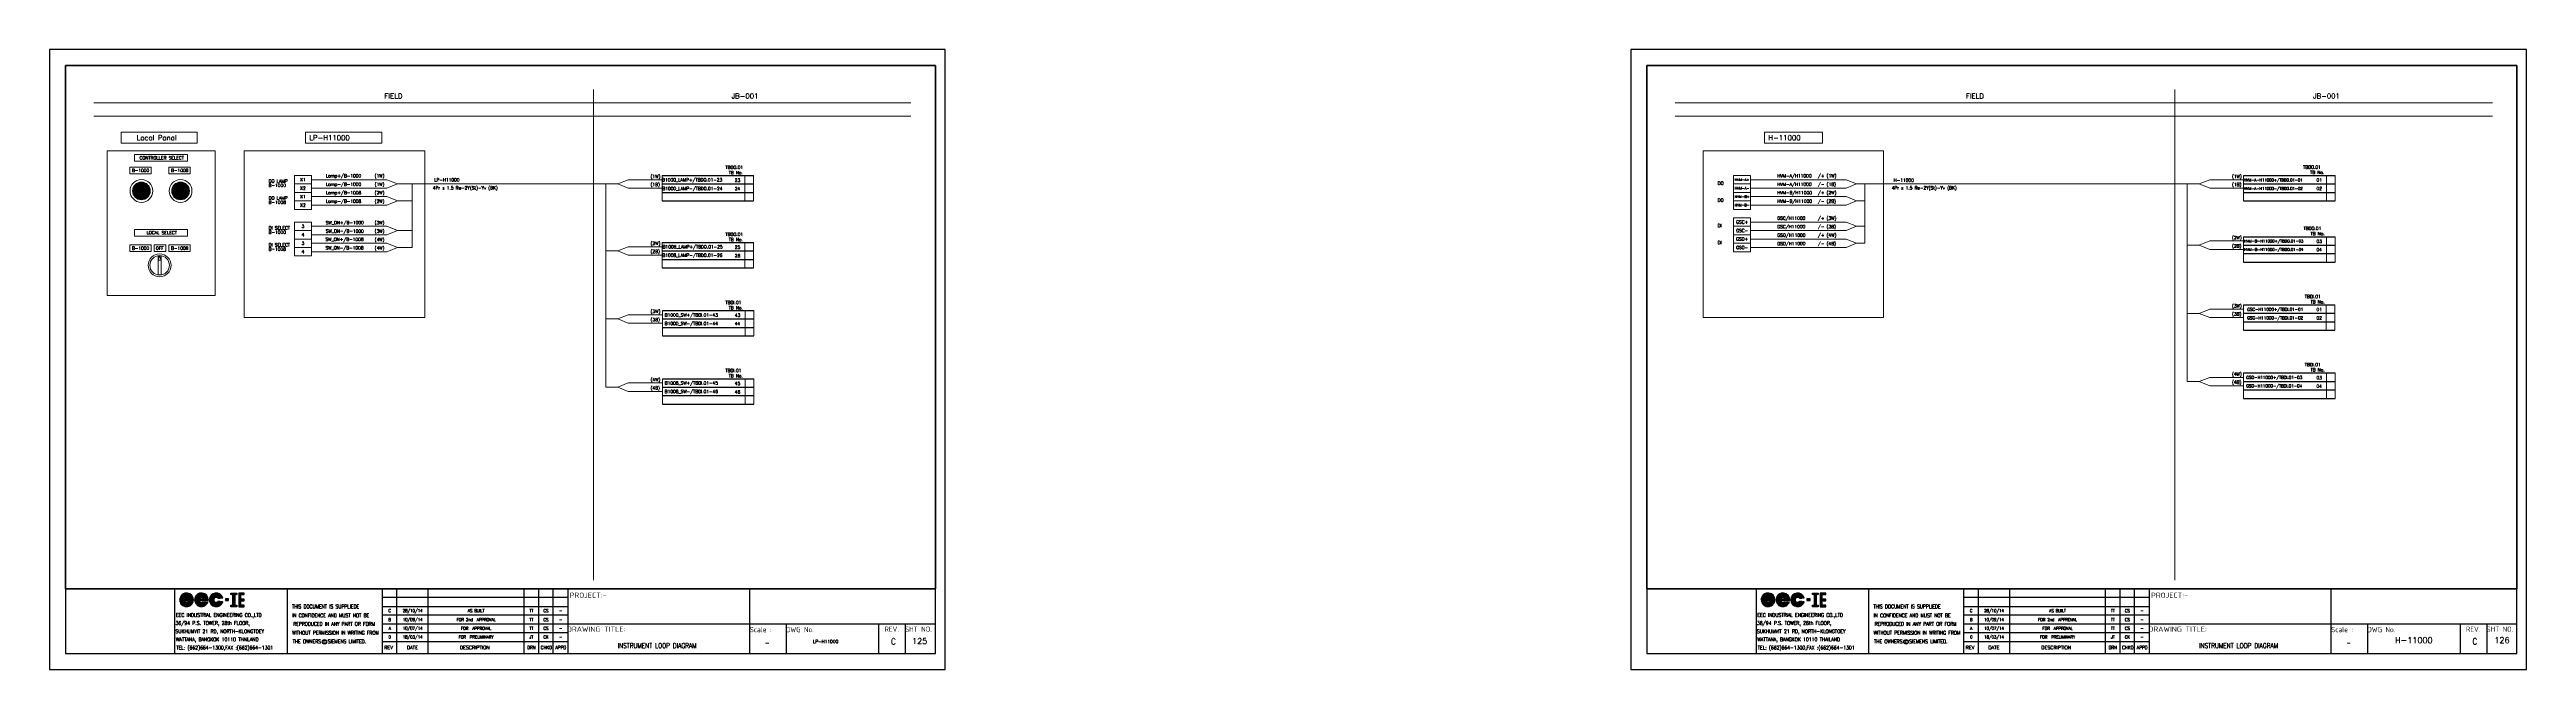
# Model space of a CAD drawing. Header units: millimetres. Extents: x -14942 to 24072, y -50285 to 2207.
# Drawn here: x 14241 to 15411, y -1541 to -1249 of the extents above; entities that cross this region are included whole.
import ezdxf
from ezdxf.enums import TextEntityAlignment as Align

# ---------------------------------------------------------------- set-up
doc = ezdxf.new("R2010")
doc.units = ezdxf.units.MM
doc.header["$MEASUREMENT"] = 0
doc.layers.get('0').update_dxf_attribs({"linetype": 'CONTINUOUS'})
for name, color, linetype in [('52049_PAPER A4$0$Frame_A1', 253, 'CONTINUOUS'), ('BORDER', 3, 'CONTINUOUS'), ('INSTRU', 4, 'CONTINUOUS'), ('INSTRUMENT', 1, 'CONTINUOUS'), ('LINE', 3, 'CONTINUOUS'), ('TEXT', 2, 'CONTINUOUS')]:
    doc.layers.add(name, color=color, linetype=linetype)
doc.styles.add('52049_PAPER A4$0$ISO Proportional', font='isocp.shx')
doc.styles.add('52049_PAPER A4$0$ROMANS', font='isocp.shx')
doc.styles.add('52049_PAPER A4$0$Romans-title', font='romans.shx')
doc.styles.add('ROMANS', font='romans')

# ---------------------------------------------------------------- blocks, each defined once
blk = doc.blocks.new('52049_PAPER A4$0$eec-ie')
at = {"layer": '52049_PAPER A4$0$Frame_A1', "color": 0, "lineweight": -3}
for p, q in [((0, 0), (0.87, 0.87)), ((0, -0.08), (0.3, 0.22)), ((0, -0.16), (0.26, 0.1)), ((0, -0.23), (0.24, 0)), ((0.01, 0.09), (0.78, 0.86)), ((0.04, 0.2), (0.68, 0.83)), ((0.09, 0.32), (0.55, 0.78)), ((0.26, 0.57), (0.3, 0.62)), ((0.34, -0.12), (1, 0.53)), ((0.35, -0.04), (0.92, 0.53)), ((0.35, -0.19), (1.07, 0.52)), ((0.36, 0.05), (0.82, 0.51)), ((0.37, -0.26), (0.66, 0.04)), ((0.39, -0.32), (0.74, 0.04)), ((0.4, 0.17), (0.7, 0.47)), ((0.41, -0.37), (0.82, 0.04)), ((1.69, 0.04), (0.64, 0.04)), ((0.65, 0.57), (0.96, 0.88)), ((0.68, -0.17), (0.9, 0.04)), ((0.76, -0.17), (0.98, 0.04)), ((0.77, 0.62), (1.03, 0.88)), ((0.84, -0.17), (1.05, 0.04)), ((0.87, 0.64), (1.1, 0.87)), ((0.87, 0.25), (1.13, 0.51)), ((0.92, -0.17), (1.13, 0.04)), ((0.95, 0.64), (1.17, 0.86)), ((0.96, 0.26), (1.19, 0.49)), ((1, -0.17), (1.21, 0.04)), ((1.03, 0.64), (1.23, 0.84)), ((1.03, 0.25), (1.24, 0.46)), ((1.07, -0.17), (1.29, 0.04)), ((1.09, 0.24), (1.29, 0.44)), ((1.1, 0.63), (1.29, 0.82)), ((1.15, 0.21), (1.34, 0.4)), ((1.15, -0.17), (1.37, 0.04)), ((1.16, 0.62), (1.35, 0.8)), ((1.19, 0.18), (1.38, 0.37)), ((1.22, 0.6), (1.4, 0.78)), ((1.22, 0.15), (1.54, 0.15)), ((1.23, -0.17), (1.44, 0.04)), ((1.25, 0.15), (1.42, 0.33)), ((1.28, 0.57), (1.45, 0.75)), ((1.31, -0.17), (1.52, 0.04)), ((1.32, 0.15), (1.46, 0.29)), ((1.33, 0.55), (1.5, 0.72)), ((1.38, 0.52), (1.54, 0.69)), ((1.39, -0.17), (1.6, 0.04)), ((1.4, 0.15), (1.49, 0.24)), ((1.42, 0.49), (1.59, 0.65)), ((1.46, 0.45), (1.63, 0.62)), ((1.46, -0.17), (1.68, 0.04)), ((1.48, 0.15), (1.52, 0.19)), ((1.5, 0.41), (1.67, 0.58)), ((1.54, 0.37), (1.71, 0.54)), ((1.54, -0.17), (1.9, 0.18)), ((1.57, 0.33), (1.74, 0.49)), ((1.6, 0.28), (1.77, 0.45)), ((1.62, -0.17), (1.91, 0.12)), ((1.63, 0.23), (1.8, 0.4)), ((1.65, 0.17), (1.83, 0.35)), ((1.67, 0.11), (1.86, 0.3)), ((1.69, 0.05), (1.88, 0.24)), ((1.7, -0.17), (1.93, 0.06)), ((2.09, -0.09), (2.37, 0.19)), ((2.1, -0.01), (2.51, 0.41)), ((2.1, -0.17), (2.34, 0.08)), ((2.11, 0.08), (2.88, 0.86)), ((2.13, 0.18), (2.78, 0.83)), ((2.18, 0.31), (2.65, 0.78)), ((2.31, 0.52), (2.45, 0.65)), ((2.44, -0.05), (3.02, 0.52)), ((2.44, -0.13), (3.1, 0.52)), ((2.45, -0.2), (2.78, 0.13)), ((2.46, 0.04), (2.93, 0.51)), ((2.46, -0.26), (2.76, 0.04)), ((2.48, -0.32), (2.84, 0.04)), ((2.49, 0.15), (2.81, 0.47)), ((2.56, 0.45), (2.97, 0.87)), ((2.72, -0.17), (2.92, 0.04)), ((2.73, 0.04), (3.79, 0.04)), ((2.77, 0.59), (3.06, 0.87)), ((2.79, -0.17), (3, 0.04)), ((2.84, 0.19), (3.17, 0.51)), ((2.87, -0.17), (3.08, 0.04)), ((2.89, 0.63), (3.13, 0.87)), ((2.95, -0.17), (3.15, 0.04)), ((2.98, 0.64), (3.2, 0.86)), ((2.98, 0.26), (3.23, 0.5)), ((3.03, -0.17), (3.23, 0.04)), ((3.06, 0.65), (3.27, 0.85)), ((3.07, 0.26), (3.29, 0.48)), ((3.11, -0.17), (3.31, 0.04)), ((3.14, 0.64), (3.33, 0.83)), ((3.14, 0.25), (3.34, 0.46)), ((3.18, -0.17), (3.39, 0.04)), ((3.2, 0.24), (3.39, 0.43)), ((3.21, 0.63), (3.39, 0.81)), ((3.25, 0.21), (3.44, 0.4)), ((3.26, -0.17), (3.47, 0.04)), ((3.27, 0.62), (3.44, 0.79)), ((3.29, 0.18), (3.48, 0.36)), ((3.62, 0.16), (3.31, 0.16)), ((3.33, 0.6), (3.5, 0.77)), ((3.34, -0.17), (3.54, 0.04)), ((3.36, 0.16), (3.52, 0.32)), ((3.38, 0.57), (3.55, 0.74)), ((3.42, -0.17), (3.62, 0.04)), ((3.43, 0.55), (3.59, 0.71)), ((3.43, 0.16), (3.55, 0.28)), ((3.48, 0.52), (3.64, 0.68)), ((3.5, -0.17), (3.7, 0.04)), ((3.51, 0.16), (3.58, 0.23)), ((3.52, 0.48), (3.68, 0.64)), ((3.57, 0.45), (3.72, 0.61)), ((3.57, -0.17), (3.78, 0.04)), ((3.59, 0.16), (3.61, 0.18)), ((3.6, 0.41), (3.76, 0.57)), ((3.64, 0.37), (3.8, 0.53)), ((3.65, -0.17), (3.99, 0.17)), ((3.67, 0.32), (3.83, 0.48)), ((3.7, 0.27), (3.87, 0.44)), ((3.73, 0.22), (3.9, 0.39)), ((3.73, -0.17), (4, 0.11)), ((3.75, 0.17), (3.92, 0.34)), ((3.77, 0.11), (3.95, 0.28)), ((3.79, 0.05), (3.97, 0.23)), ((3.81, -0.17), (4.02, 0.04)), ((4.18, -0.03), (4.57, 0.36)), ((4.18, -0.11), (4.47, 0.18)), ((4.18, -0.18), (4.43, 0.07)), ((4.19, 0.06), (5, 0.86)), ((4.21, 0.16), (4.9, 0.84)), ((4.25, 0.28), (4.78, 0.8)), ((4.34, 0.45), (4.61, 0.71)), ((4.53, -0.15), (5.2, 0.53)), ((4.53, -0.07), (5.13, 0.53)), ((4.54, 0.02), (5.04, 0.52)), ((4.54, -0.22), (4.86, 0.1)), ((4.57, 0.12), (4.93, 0.49)), ((4.69, 0.48), (5.08, 0.87)), ((4.69, 0.32), (4.73, 0.37)), ((4.88, 0.59), (5.16, 0.88)), ((4.96, 0.2), (5.27, 0.52)), ((4.99, 0.63), (5.24, 0.87)), ((5.08, 0.64), (5.31, 0.86)), ((5.09, 0.25), (5.33, 0.5)), ((5.16, 0.64), (5.37, 0.85)), ((5.17, 0.26), (5.39, 0.48)), ((5.24, 0.64), (5.43, 0.83)), ((5.24, 0.25), (5.44, 0.46)), ((5.3, 0.63), (5.49, 0.82)), ((5.3, 0.23), (5.49, 0.43)), ((5.35, 0.2), (5.54, 0.39)), ((5.37, 0.61), (5.55, 0.79)), ((5.39, 0.17), (5.58, 0.36)), ((5.4, 0.15), (5.72, 0.15)), ((5.42, 0.59), (5.6, 0.77)), ((5.46, 0.15), (5.62, 0.32)), ((5.48, 0.57), (5.65, 0.74)), ((5.53, 0.54), (5.7, 0.71)), ((5.53, 0.15), (5.65, 0.27)), ((5.58, 0.51), (5.74, 0.68)), ((5.61, 0.15), (5.68, 0.23)), ((5.62, 0.47), (5.79, 0.64)), ((5.66, 0.44), (5.83, 0.6)), ((5.69, 0.15), (5.71, 0.18)), ((5.7, 0.4), (5.87, 0.56)), ((5.73, 0.36), (5.9, 0.52)), ((5.77, 0.31), (5.94, 0.48)), ((5.8, 0.26), (5.97, 0.43)), ((5.82, 0.21), (6, 0.38)), ((5.85, 0.15), (6.02, 0.33)), ((6.09, 0.15), (5.85, 0.15)), ((5.92, 0.15), (6.05, 0.28)), ((6, 0.15), (6.07, 0.22)), ((6.08, 0.15), (6.09, 0.16)), ((6.9, 0.04), (6.46, 0.04)), ((6.46, 0.04), (6.46, -0.18)), ((6.46, -0.01), (6.51, 0.04)), ((6.46, -0.09), (6.59, 0.04)), ((6.46, -0.17), (6.66, 0.04)), ((6.52, -0.18), (6.74, 0.04)), ((6.6, -0.18), (6.82, 0.04)), ((6.68, -0.18), (6.9, 0.04)), ((6.9, -0.18), (6.9, 0.04)), ((7.23, 0.68), (7.41, 0.86)), ((7.27, 0.64), (7.49, 0.86)), ((7.35, 0.64), (7.57, 0.86)), ((7.43, 0.64), (7.65, 0.86)), ((7.5, 0.64), (7.72, 0.86)), ((7.51, 0.57), (7.8, 0.86)), ((7.51, 0.49), (7.88, 0.86)), ((7.51, 0.41), (7.96, 0.86)), ((7.51, 0.34), (7.78, 0.61)), ((7.51, 0.26), (7.78, 0.53)), ((7.51, 0.18), (7.78, 0.45)), ((7.51, 0.1), (7.78, 0.38)), ((7.51, 0.02), (7.78, 0.3)), ((7.51, -0.05), (7.78, 0.22)), ((7.51, -0.13), (7.78, 0.14)), ((7.51, -0.21), (7.78, 0.07)), ((7.82, 0.64), (8.04, 0.86)), ((7.89, 0.64), (8.06, 0.81)), ((7.97, 0.64), (8.06, 0.73)), ((8.05, 0.64), (8.06, 0.65)), ((8.33, 0.46), (8.74, 0.86)), ((8.33, 0.54), (8.66, 0.86)), ((8.33, 0.38), (8.82, 0.86)), ((8.33, 0.69), (8.5, 0.86)), ((8.33, 0.62), (8.58, 0.86)), ((8.33, 0.3), (8.61, 0.58)), ((8.33, 0.23), (8.61, 0.5)), ((8.33, 0.15), (8.61, 0.42)), ((8.33, 0.07), (8.61, 0.35)), ((8.33, -0.01), (8.61, 0.27)), ((8.33, -0.09), (8.61, 0.19)), ((8.33, -0.16), (8.61, 0.11)), ((8.33, -0.24), (8.61, 0.03)), ((8.33, -0.4), (8.74, 0.01)), ((8.33, -0.32), (8.66, 0.01)), ((8.33, -0.48), (8.82, 0.01)), ((8.67, 0.64), (8.89, 0.86)), ((8.68, -0.21), (8.9, 0.01)), ((8.75, 0.64), (8.97, 0.86)), ((8.75, -0.21), (8.97, 0.01)), ((8.83, 0.64), (9.05, 0.86)), ((8.83, -0.21), (9.05, 0.01)), ((8.91, 0.64), (9.11, 0.84)), ((8.99, 0.64), (9.11, 0.76)), ((9.06, 0.64), (9.11, 0.69)), ((0.02, -0.3), (0.23, -0.08)), ((0.03, -0.36), (0.23, -0.16)), ((0.05, -0.42), (0.24, -0.23)), ((0.07, -0.47), (0.26, -0.29)), ((0.1, -0.53), (0.27, -0.35)), ((0.12, -0.58), (0.3, -0.4)), ((0.15, -0.63), (0.32, -0.46)), ((0.19, -0.67), (0.35, -0.5)), ((0.22, -0.72), (0.39, -0.55)), ((0.26, -0.76), (0.42, -0.59)), ((0.3, -0.8), (0.46, -0.63)), ((0.34, -0.83), (0.5, -0.67)), ((0.38, -0.87), (0.55, -0.7)), ((0.42, -0.9), (0.59, -0.73)), ((0.44, -0.42), (0.64, -0.22)), ((0.47, -0.47), (0.66, -0.27)), ((0.47, -0.93), (0.65, -0.76)), ((0.5, -0.51), (0.69, -0.32)), ((0.52, -0.96), (0.7, -0.78)), ((0.54, -0.55), (0.73, -0.36)), ((0.58, -0.59), (0.78, -0.39)), ((0.58, -0.98), (0.76, -0.8)), ((0.62, -0.17), (1.94, -0.17)), ((0.63, -0.62), (0.83, -0.42)), ((0.63, -1.01), (0.82, -0.82)), ((0.68, -0.65), (0.89, -0.44)), ((0.69, -1.03), (0.89, -0.83)), ((0.73, -0.67), (0.96, -0.45)), ((0.75, -1.04), (0.96, -0.83)), ((0.79, -0.69), (1.04, -0.44)), ((0.82, -1.05), (1.04, -0.83)), ((0.85, -0.71), (1.19, -0.37)), ((0.89, -1.06), (1.14, -0.81)), ((0.92, -0.72), (1.29, -0.34)), ((0.96, -1.07), (1.25, -0.77)), ((1, -0.72), (1.37, -0.34)), ((1.04, -1.06), (1.76, -0.34)), ((1.09, -0.71), (1.45, -0.34)), ((1.13, -1.05), (1.84, -0.34)), ((1.2, -0.67), (1.53, -0.34)), ((1.54, -0.34), (1.22, -0.34)), ((1.23, -1.03), (1.9, -0.36)), ((1.35, -0.99), (1.86, -0.48)), ((1.53, -0.88), (1.76, -0.66)), ((1.65, -0.38), (1.68, -0.34)), ((1.91, -0.34), (1.66, -0.34)), ((1.78, -0.17), (1.94, -0.01)), ((1.85, -0.17), (1.94, -0.09)), ((1.93, -0.17), (1.94, -0.17)), ((2.1, -0.24), (2.32, -0.02)), ((2.11, -0.3), (2.32, -0.1)), ((2.13, -0.36), (2.32, -0.17)), ((2.15, -0.42), (2.33, -0.24)), ((2.17, -0.48), (2.35, -0.3)), ((2.2, -0.53), (2.37, -0.36)), ((2.22, -0.58), (2.39, -0.42)), ((2.25, -0.63), (2.42, -0.47)), ((2.29, -0.68), (2.45, -0.51)), ((2.32, -0.72), (2.48, -0.56)), ((2.36, -0.76), (2.52, -0.6)), ((2.4, -0.8), (2.56, -0.64)), ((2.44, -0.84), (2.6, -0.68)), ((2.48, -0.87), (2.64, -0.71)), ((2.51, -0.38), (2.71, -0.17)), ((2.53, -0.9), (2.69, -0.74)), ((2.54, -0.43), (2.73, -0.23)), ((2.57, -0.47), (2.76, -0.28)), ((2.58, -0.93), (2.74, -0.77)), ((2.6, -0.51), (2.79, -0.33)), ((2.63, -0.96), (2.8, -0.79)), ((2.64, -0.55), (2.83, -0.37)), ((2.68, -0.98), (2.86, -0.81)), ((2.69, -0.59), (2.87, -0.4)), ((4.02, -0.17), (2.71, -0.17)), ((2.73, -0.62), (2.93, -0.43)), ((2.74, -1.01), (2.92, -0.82)), ((2.78, -0.65), (2.99, -0.44)), ((2.8, -1.02), (2.99, -0.83)), ((2.84, -0.67), (3.06, -0.45)), ((2.86, -1.04), (3.06, -0.84)), ((2.9, -0.69), (3.14, -0.44)), ((2.92, -1.05), (3.14, -0.83)), ((2.96, -0.7), (3.32, -0.35)), ((2.99, -1.06), (3.24, -0.81)), ((3.03, -0.71), (3.39, -0.35)), ((3.07, -1.06), (3.36, -0.77)), ((3.11, -0.71), (3.47, -0.35)), ((3.15, -1.06), (3.86, -0.35)), ((3.2, -0.7), (3.55, -0.35)), ((3.24, -1.04), (3.94, -0.35)), ((3.31, -0.35), (3.62, -0.35)), ((3.32, -0.65), (3.62, -0.36)), ((3.35, -1.02), (3.98, -0.38)), ((3.48, -0.97), (3.93, -0.51)), ((3.74, -0.39), (3.78, -0.35)), ((3.76, -0.35), (3.99, -0.35)), ((3.89, -0.17), (4.02, -0.03)), ((3.96, -0.17), (4.03, -0.11)), ((4.19, -0.25), (4.42, -0.03)), ((4.21, -0.32), (4.41, -0.11)), ((4.22, -0.38), (4.42, -0.18)), ((4.24, -0.44), (4.43, -0.25)), ((4.26, -0.49), (4.45, -0.31)), ((4.29, -0.54), (4.47, -0.37)), ((4.32, -0.59), (4.49, -0.42)), ((4.35, -0.64), (4.52, -0.47)), ((4.38, -0.69), (4.55, -0.52)), ((4.42, -0.73), (4.58, -0.56)), ((4.45, -0.77), (4.62, -0.6)), ((4.49, -0.81), (4.66, -0.64)), ((4.53, -0.84), (4.7, -0.68)), ((4.56, -0.28), (4.8, -0.03)), ((4.58, -0.33), (4.8, -0.11)), ((4.58, -0.88), (4.75, -0.71)), ((4.6, -0.39), (4.81, -0.18)), ((4.62, -0.91), (4.8, -0.74)), ((4.63, -0.44), (4.83, -0.24)), ((4.66, -0.48), (4.86, -0.29)), ((4.67, -0.94), (4.85, -0.77)), ((4.7, -0.52), (4.89, -0.33)), ((4.72, -0.97), (4.9, -0.79)), ((4.74, -0.56), (4.93, -0.37)), ((4.78, -0.6), (4.98, -0.4)), ((4.78, -0.99), (4.96, -0.81)), ((4.83, -0.63), (5.03, -0.43)), ((4.83, -1.01), (5.03, -0.82)), ((4.88, -0.66), (5.09, -0.44)), ((4.89, -1.03), (5.1, -0.83)), ((4.93, -0.68), (5.17, -0.45)), ((4.96, -1.05), (5.17, -0.83)), ((4.99, -0.7), (5.26, -0.43)), ((5.02, -1.06), (5.26, -0.82)), ((5.06, -0.71), (5.43, -0.34)), ((5.09, -1.06), (5.36, -0.8)), ((5.13, -0.72), (5.5, -0.34)), ((5.17, -1.07), (5.49, -0.75)), ((5.21, -0.71), (5.58, -0.34)), ((5.25, -1.06), (5.97, -0.34)), ((5.3, -0.7), (5.66, -0.34)), ((5.35, -1.05), (6.05, -0.34)), ((5.72, -0.34), (5.4, -0.34)), ((5.43, -0.65), (5.71, -0.37)), ((5.45, -1.02), (6.07, -0.4)), ((5.58, -0.96), (6.02, -0.53)), ((5.81, -0.43), (5.89, -0.34)), ((5.85, -0.34), (6.09, -0.34)), ((6.46, -0.18), (6.9, -0.18)), ((6.75, -0.18), (6.9, -0.04)), ((6.83, -0.18), (6.9, -0.12)), ((7.23, -0.95), (7.34, -0.84)), ((7.23, -0.88), (7.26, -0.84)), ((7.23, -1.03), (7.42, -0.84)), ((7.28, -1.07), (7.5, -0.84)), ((7.35, -1.07), (7.78, -0.64)), ((7.43, -1.07), (7.78, -0.71)), ((7.51, -0.29), (7.78, -0.01)), ((7.51, -0.37), (7.78, -0.09)), ((7.51, -0.44), (7.78, -0.17)), ((7.51, -0.52), (7.78, -0.25)), ((7.51, -0.6), (7.78, -0.32)), ((7.51, -0.68), (7.78, -0.4)), ((7.51, -0.76), (7.78, -0.48)), ((7.51, -0.83), (7.78, -0.56)), ((7.51, -1.07), (7.78, -0.79)), ((7.59, -1.07), (7.81, -0.84)), ((7.67, -1.07), (7.89, -0.84)), ((7.74, -1.07), (7.96, -0.84)), ((7.82, -1.07), (8.04, -0.84)), ((7.9, -1.07), (8.06, -0.91)), ((7.98, -1.07), (8.06, -0.98)), ((8.06, -1.07), (8.06, -1.06)), ((8.33, -0.55), (8.61, -0.28)), ((8.33, -0.63), (8.61, -0.36)), ((8.33, -0.71), (8.61, -0.43)), ((8.33, -0.79), (8.61, -0.51)), ((8.33, -0.86), (8.61, -0.59)), ((8.33, -0.94), (8.61, -0.67)), ((8.33, -1.02), (8.61, -0.75)), ((8.37, -1.07), (8.61, -0.82)), ((8.45, -1.07), (8.67, -0.84)), ((8.52, -1.07), (8.74, -0.84)), ((8.6, -1.07), (8.82, -0.84)), ((8.68, -1.07), (8.9, -0.84)), ((8.76, -1.07), (8.98, -0.84)), ((8.84, -1.07), (9.06, -0.84)), ((8.91, -0.21), (9.11, -0.02)), ((8.91, -1.07), (9.11, -0.87)), ((8.99, -0.21), (9.11, -0.09)), ((8.99, -1.07), (9.11, -0.95)), ((9.07, -0.21), (9.11, -0.17)), ((9.07, -1.07), (9.11, -1.03))]:
    blk.add_line(p, q, dxfattribs=at)
for points in [[(7.23, 0.86), (8.06, 0.86), (8.06, 0.64), (7.78, 0.64), (7.78, -0.84), (8.06, -0.84), (8.06, -1.07), (7.23, -1.07), (7.23, -0.84), (7.51, -0.84), (7.51, 0.64), (7.23, 0.64)], [(8.61, 0.01), (8.61, 0.64), (9.11, 0.64), (9.11, 0.86), (8.33, 0.86), (8.33, -1.07), (9.11, -1.07), (9.11, -0.84), (8.61, -0.84), (8.61, -0.21), (9.11, -0.21), (9.11, 0.01)]]:
    blk.add_lwpolyline(points, close=True, dxfattribs=at)
for centre, radius, start, end in [((0.97, -0.09), 0.972, 355.3439, 345.1466), ((0.97, -0.09), 0.737, 10.5243, 340.256), ((0.97, -0.09), 0.623, 23.5697, 336.4303), ((0.97, -0.09), 0.354, 44.7876, 157.6107), ((3.06, -0.09), 0.967, 355.6074, 344.7747), ((3.06, -0.09), 0.742, 10.0766, 339.9937), ((3.06, -0.09), 0.618, 24.2545, 335.7455), ((3.06, -0.09), 0.358, 45.1096, 158.7579), ((5.15, -0.09), 0.972, 14.8534, 345.1466), ((5.15, -0.09), 0.737, 19.744, 340.256), ((5.15, -0.09), 0.623, 23.5697, 336.4303), ((5.15, -0.09), 0.354, 44.7876, 315.2124), ((0.97, -0.09), 0.354, 192.8901, 315.2124), ((3.06, -0.09), 0.358, 191.9242, 314.8904)]:
    blk.add_arc(centre, radius, start, end, dxfattribs=at)
blk = doc.blocks.new('52049_PAPER A4$0$eec logo')
at = {"color": 7, "xscale": 2.786697286423482, "yscale": 2.786697286423482, "zscale": 2.786697286423482}
blk.add_blockref('52049_PAPER A4$0$eec-ie', (50.01, 25.95), dxfattribs=at)
blk = doc.blocks.new('A$C089E5181')
at = {"color": 3}
for p, q in [((-415.5, 38), (-4.5, 38)), ((-363.9, 38), (-363.9, 7.5)), ((-310.8, 38), (-310.8, 7.5)), ((-265.7, 7.5), (-265.7, 38)), ((-258.9, 7.5), (-258.9, 38)), ((-244.1, 7.5), (-244.1, 38)), ((-198.8, 7.5), (-198.8, 38)), ((-191.9, 7.5), (-191.9, 38)), ((-185.1, 7.5), (-185.1, 38)), ((-178.2, 38), (-178.2, 7.5)), ((-92.4, 38), (-92.4, 7.5)), ((-265.7, 13.2), (-178.2, 13.2)), ((-178.2, 21.5), (-4.5, 21.5)), ((-75.1, 21.5), (-75.1, 7.5)), ((-31.4, 21.5), (-31.4, 7.5)), ((-18.8, 21.5), (-18.8, 7.5))]:
    blk.add_line(p, q, dxfattribs=at)
at = {"color": 7}
for p, q in [((-4.5, 38), (-96.4, 38)), ((-92.4, 38), (-92.4, 19.9))]:
    blk.add_line(p, q, dxfattribs=at)
at = {"color": 1}
for p, q in [((-178.2, 33.9), (-265.7, 33.9)), ((-265.7, 29.7), (-178.2, 29.7)), ((-178.2, 25.6), (-265.7, 25.6)), ((-265.7, 21.5), (-178.2, 21.5)), ((-178.2, 17.3), (-265.7, 17.3))]:
    blk.add_line(p, q, dxfattribs=at)
at = {"color": 7}
blk.add_lwpolyline([(0, 0), (0, 292.5), (-423, 292.5), (-423, 0)], close=True, dxfattribs=at)
blk.add_lwpolyline([(-415.5, 285), (-4.5, 285), (-4.5, 38), (-415.5, 38)], close=True)
at = {"color": 3}
blk.add_lwpolyline([(-4.5, 7.5), (-4.5, 285), (-415.5, 285), (-415.5, 7.5)], close=True, dxfattribs=at)
at = {"color": 2}
blk.add_circle((-293.1, 13), 1.05, dxfattribs=at)
at = {"color": 3, "xscale": 1.200000000000001, "yscale": 1.200000000000001, "zscale": 1.200000000000001}
blk.add_blockref('52049_PAPER A4$0$eec logo', (-421.5, 2), dxfattribs=at)
at = {"color": 2, "style": '52049_PAPER A4$0$ISO Proportional'}
for s, height, p in [('PROJECT:-', 2.48, (-168.6, 35)), ('DRAWING TITLE:', 2.482, (-164.8, 19))]:
    blk.add_text(s, height=height, dxfattribs=at).set_placement(p, align=Align.MIDDLE_CENTER)
at = {"color": 2, "style": '52049_PAPER A4$0$Romans-title'}
for s, height, width, p in [('EEC INDUSTRIAL ENGINEERING CO.,LTD', 1.75, 0.9, (-363.3, 24.8)), ('36/94 P.S. TOWER, 28th FLOOR,', 1.75, 0.9, (-363.5, 21, -1.8)), ('SUKHUMVIT 21 RD, NORTH-KLONGTOEY', 1.75, 0.9, (-363.5, 17.1, -1.8)), ('WATTANA, BANGKOK 10110 THAILAND ', 1.75, 0.9, (-363.3, 13.3, -1.8)), ('TEL: (662)664-1300,FAX :(662)664-1301', 1.75, 0.9, (-363.1, 9.4, -1.8)), ('DRN', 1.65, 0.8, (-197.4, 9.5)), ('CHKD', 1.65, 0.8, (-191, 9.5)), ('APPD', 1.65, 0.8, (-184.1, 9.5))]:
    blk.add_text(s, height=height, dxfattribs=dict(at, width=width)).set_placement(p)
at = {"color": 2, "style": '52049_PAPER A4$0$Romans-title', "width": 0.8}
for s, p in [('THIS DOCUMENT IS SUPPLIEDE', (-292.6, 29.7)), ('IN CONFIDENCE AND MUST NOT BE', (-290.2, 25.5)), ('THE OWNERS   SIEMENS LIMITED. ', (-290.3, 13.2)), (' WITHOUT PERMISSION IN WRITING FROM ', (-287.9, 17.3)), (' REPRODUCED IN ANY PART OR FORM', (-289.1, 21.5))]:
    blk.add_text(s, height=1.75, dxfattribs=at).set_placement(p, align=Align.MIDDLE)
at = {"color": 2}
for s, height, style, width, p in [('C', 1.5, '52049_PAPER A4$0$Romans-title', 0.8, (-262.3, 27.7)), ('B', 1.5, '52049_PAPER A4$0$Romans-title', 0.8, (-262.3, 23.5)), ('28/10/14', 1.5, '52049_PAPER A4$0$Romans-title', 0.8, (-251.5, 27.7)), ('10/09/14', 1.5, '52049_PAPER A4$0$Romans-title', 0.8, (-251.5, 23.5)), ('FOR 2nd  APPROVAL', 1.5, '52049_PAPER A4$0$Romans-title', 0.8, (-221.5, 23.5)), ('AS BUILT', 1.5, '52049_PAPER A4$0$Romans-title', 0.8, (-221.5, 27.7)), ('TT', 1.5, '52049_PAPER A4$0$Romans-title', 0.8, (-195.4, 27.7)), ('TT', 1.5, '52049_PAPER A4$0$Romans-title', 0.8, (-195.4, 23.5)), ('CS', 1.5, '52049_PAPER A4$0$Romans-title', 0.8, (-188.5, 27.7)), ('CS', 1.5, '52049_PAPER A4$0$Romans-title', 0.8, (-188.5, 23.5)), ('-', 1.5, '52049_PAPER A4$0$Romans-title', 0.8, (-181.6, 27.7)), ('-', 1.5, '52049_PAPER A4$0$Romans-title', 0.8, (-181.6, 23.5)), ('A', 1.5, '52049_PAPER A4$0$Romans-title', 0.8, (-262.3, 19.4)), ('0', 1.5, '52049_PAPER A4$0$Romans-title', 0.8, (-262.3, 15.3)), ('10/07/14', 1.5, '52049_PAPER A4$0$Romans-title', 0.8, (-251.5, 19.4)), ('18/03/14', 1.5, '52049_PAPER A4$0$Romans-title', 0.8, (-251.5, 15.3)), ('FOR  PRELIMINARY', 1.5, '52049_PAPER A4$0$Romans-title', 0.8, (-221.5, 15.3)), ('FOR  APPROVAL', 1.5, '52049_PAPER A4$0$Romans-title', 0.8, (-221.5, 19.4)), ('TT', 1.5, '52049_PAPER A4$0$Romans-title', 0.8, (-195.4, 19.4)), ('JT', 1.5, '52049_PAPER A4$0$Romans-title', 0.8, (-195.4, 15.3)), ('CS', 1.5, '52049_PAPER A4$0$Romans-title', 0.8, (-188.5, 19.4)), ('CK', 1.5, '52049_PAPER A4$0$Romans-title', 0.8, (-188.5, 15.3)), ('-', 1.5, '52049_PAPER A4$0$Romans-title', 0.8, (-181.6, 19.4)), ('-', 1.5, '52049_PAPER A4$0$Romans-title', 0.8, (-181.6, 15.3)), ('Scale :', 2.48, '52049_PAPER A4$0$ROMANS', 0.9, (-87.1, 18.8)), ('-', 2.25, '52049_PAPER A4$0$Romans-title', 0.8, (-84, 12.5)), ('DWG No.', 2.48, '52049_PAPER A4$0$ROMANS', 0.9, (-68.6, 18.8)), ('REV.', 2.48, '52049_PAPER A4$0$ROMANS', 0.9, (-25.2, 19)), ('C', 3, '52049_PAPER A4$0$Romans-title', 0.8, (-24.4, 13.2)), ('SHT NO.', 2.48, '52049_PAPER A4$0$ROMANS', 0.9, (-12.6, 19))]:
    blk.add_text(s, height=height, dxfattribs=dict(at, style=style, width=width)).set_placement(p, align=Align.MIDDLE_CENTER)
at = {"color": 2, "style": '52049_PAPER A4$0$Romans-title'}
blk.add_text('C', height=1.19, dxfattribs=at).set_placement((-293.1, 13), align=Align.MIDDLE)
for s, height, p in [('REV', 1.65, (-264.9, 9.5)), ('DATE', 1.65, (-254.2, 9.5)), ('DESCRIPTION', 1.655, (-229.2, 9.5))]:
    blk.add_text(s, height=height, dxfattribs=at).set_placement(p)
at = {"layer": 'TEXT', "style": 'ROMANS', "width": 0.8}
blk.add_text('INSTRUMENT LOOP DIAGRAM ', height=2.25, dxfattribs=at).set_placement((-135.3, 11.2), align=Align.MIDDLE_CENTER)
blk = doc.blocks.new('Box')
at = {"layer": 'INSTRU', "color": 7, "lineweight": 13}
for p, q in [((660.5, -1853.3), (660.5, -1865.3)), ((699.6, -1853.3), (699.6, -1865.3)), ((703.7, -1853.3), (703.7, -1865.3))]:
    blk.add_line(p, q, dxfattribs=at)
at = {"layer": 'INSTRUMENT', "color": 7}
for p, q in [((660.5, -1853.3), (703.7, -1853.3)), ((660.5, -1857.3), (703.7, -1857.3)), ((660.5, -1861.3), (703.7, -1861.3)), ((660.5, -1865.3), (703.7, -1865.3))]:
    blk.add_line(p, q, dxfattribs=at)

msp = doc.modelspace()

# ---------------------------------------------------------------- hatches: boundary and pattern name
at = {"layer": 'INSTRUMENT', "lineweight": 13}
h = msp.add_hatch(color=7, dxfattribs=at)
h.dxf.hatch_style = 1
edge = h.paths.add_edge_path()
edge.add_arc((14284.8, -1315.5), 4.18, 0, 360)
h = msp.add_hatch(color=7, dxfattribs=at)
h.dxf.hatch_style = 1
edge = h.paths.add_edge_path()
edge.add_arc((14303.3, -1315.5), 4.18, 0, 360)

# ---------------------------------------------------------------- linework, layer by layer
at = {"layer": 'BORDER', "color": 7, "lineweight": 13}
for p, q in [((14262.3, -1273.9), (14648.3, -1273.9)), ((15009.2, -1273.9), (15395.3, -1273.9)), ((14262.3, -1280.2), (14648.3, -1280.2)), ((15009.2, -1280.2), (15395.3, -1280.2))]:
    msp.add_line(p, q, dxfattribs=at)
at = {"layer": 'BORDER', "color": 7, "lineweight": 13, "ltscale": 2.5}
for p, q in [((14498.3, -1267.6), (14498.3, -1499.2)), ((15245.3, -1267.6), (15245.3, -1499.2))]:
    msp.add_line(p, q, dxfattribs=at)
at = {"layer": 'INSTRU', "color": 7, "lineweight": 13}
for p, q in [((14357.1, -1308.2), (14365.1, -1308.2)), ((14357.1, -1308.2), (14357.1, -1312.2)), ((14365.1, -1308.2), (14365.1, -1312.2)), ((15036.9, -1308.2), (15044.9, -1308.2)), ((15036.9, -1308.2), (15036.9, -1312.2)), ((15044.9, -1308.2), (15044.9, -1312.2)), ((14357.1, -1312.2), (14365.1, -1312.2)), ((14357.1, -1312.2), (14357.1, -1316.2)), ((14357.1, -1316.2), (14365.1, -1316.2)), ((14357.1, -1316.2), (14365.1, -1316.2)), ((14357.1, -1316.2), (14365.1, -1316.2)), ((14357.1, -1316.2), (14357.1, -1320.2)), ((14357.1, -1320.2), (14365.1, -1320.2)), ((14357.1, -1320.2), (14357.1, -1324.2)), ((14365.1, -1312.2), (14365.1, -1316.2)), ((14365.1, -1316.2), (14365.1, -1320.2)), ((14365.1, -1320.2), (14365.1, -1324.2)), ((15036.9, -1312.2), (15044.9, -1312.2)), ((15036.9, -1312.2), (15036.9, -1316.2)), ((15036.9, -1316.2), (15044.9, -1316.2)), ((15036.9, -1316.2), (15044.9, -1316.2)), ((15036.9, -1316.2), (15044.9, -1316.2)), ((15036.9, -1316.2), (15036.9, -1320.2)), ((15036.9, -1320.2), (15044.9, -1320.2)), ((15036.9, -1320.2), (15036.9, -1324.2)), ((15044.9, -1312.2), (15044.9, -1316.2)), ((15044.9, -1316.2), (15044.9, -1320.2)), ((15044.9, -1320.2), (15044.9, -1324.2)), ((14357.1, -1324.2), (14365.1, -1324.2)), ((14357.1, -1324.2), (14365.1, -1324.2)), ((14357.1, -1330.2), (14365.1, -1330.2)), ((14357.1, -1330.2), (14357.1, -1334.2)), ((14365.1, -1330.2), (14365.1, -1334.2)), ((15036.9, -1324.2), (15044.9, -1324.2)), ((15036.9, -1324.2), (15044.9, -1324.2)), ((15036.9, -1328.2), (15036.9, -1332.2)), ((15036.9, -1328.2), (15044.9, -1328.2)), ((15036.9, -1332.2), (15044.9, -1332.2)), ((15036.9, -1332.2), (15036.9, -1336.2)), ((15044.9, -1328.2), (15044.9, -1332.2)), ((15044.9, -1332.2), (15044.9, -1336.2)), ((14357.1, -1334.2), (14365.1, -1334.2)), ((14357.1, -1334.2), (14357.1, -1338.2)), ((14357.1, -1338.2), (14365.1, -1338.2)), ((14357.1, -1338.2), (14365.1, -1338.2)), ((14357.1, -1338.2), (14365.1, -1338.2)), ((14357.1, -1338.2), (14357.1, -1342.2)), ((14357.1, -1342.2), (14365.1, -1342.2)), ((14357.1, -1342.2), (14357.1, -1346.2)), ((14365.1, -1334.2), (14365.1, -1338.2)), ((14365.1, -1338.2), (14365.1, -1342.2)), ((14365.1, -1342.2), (14365.1, -1346.2)), ((15036.9, -1336.2), (15044.9, -1336.2)), ((15036.9, -1336.2), (15036.9, -1340.2)), ((15036.9, -1336.2), (15044.9, -1336.2)), ((15036.9, -1336.2), (15044.9, -1336.2)), ((15036.9, -1340.2), (15044.9, -1340.2)), ((15036.9, -1340.2), (15036.9, -1344.2)), ((15036.9, -1344.2), (15044.9, -1344.2)), ((15044.9, -1336.2), (15044.9, -1340.2)), ((15044.9, -1340.2), (15044.9, -1344.2)), ((14357.1, -1346.2), (14365.1, -1346.2)), ((14357.1, -1346.2), (14365.1, -1346.2)), ((14357.1, -1346.2), (14365.1, -1346.2)), ((14357.1, -1346.2), (14365.1, -1346.2)), ((14357.1, -1346.2), (14365.1, -1346.2))]:
    msp.add_line(p, q, dxfattribs=at)
at = {"layer": 'INSTRUMENT', "color": 7, "lineweight": 13}
for p, q in [((14293.4, -1346.2), (14292.7, -1346.2)), ((14293.4, -1346.2), (14292.7, -1348.1)), ((14292.7, -1348.1), (14294.2, -1348.1)), ((14294.2, -1348.1), (14293.4, -1346.2))]:
    msp.add_line(p, q, dxfattribs=at)
for points in [[(14268.6, -1296.6), (14319.6, -1296.6), (14319.6, -1364.8), (14268.6, -1364.8)], [(14281.5, -1298.3), (14306.6, -1298.3), (14306.6, -1301.4), (14281.5, -1301.4)], [(14279.3, -1304.3), (14289.4, -1304.3), (14289.4, -1307.4), (14279.3, -1307.4)], [(14297.8, -1304.3), (14307.9, -1304.3), (14307.9, -1307.4), (14297.8, -1307.4)], [(14281.5, -1333.7), (14306.6, -1333.7), (14306.6, -1336.8), (14281.5, -1336.8)], [(14279.3, -1341), (14289.4, -1341), (14289.4, -1344.1), (14279.3, -1344.1)], [(14290.9, -1341), (14296.3, -1341), (14296.3, -1344.1), (14290.9, -1344.1)], [(14297.8, -1341), (14307.9, -1341), (14307.9, -1344.1), (14297.8, -1344.1)], [(14292.7, -1346.2), (14294.2, -1346.2), (14294.2, -1355.1), (14292.7, -1355.1)]]:
    msp.add_lwpolyline(points, close=True, dxfattribs=at)
for centre, radius in [((14284.8, -1315.5), 5.38), ((14303.3, -1315.5), 5.38), ((14284.8, -1315.5), 4.18), ((14303.3, -1315.5), 4.18), ((14293.4, -1350.6), 5.38), ((14293.4, -1350.6), 4.6)]:
    msp.add_circle(centre, radius, dxfattribs=at)
at = {"layer": 'LINE', "color": 7, "lineweight": 13}
for p, q in [((14275.2, -1287.8), (14311.2, -1287.8)), ((14275.2, -1287.8), (14275.2, -1293)), ((14275.2, -1293), (14311.2, -1293)), ((14311.2, -1287.8), (14311.2, -1293)), ((14362.3, -1287.8), (14398.3, -1287.8)), ((14362.3, -1287.8), (14362.3, -1293)), ((14362.3, -1293), (14398.3, -1293)), ((14398.3, -1287.8), (14398.3, -1293)), ((15051.4, -1287.8), (15078.8, -1287.8)), ((15051.4, -1287.8), (15051.4, -1293)), ((15051.4, -1293), (15078.8, -1293)), ((15078.8, -1287.8), (15078.8, -1293)), ((14365.1, -1310.2), (14400.8, -1310.2)), ((14405.8, -1312.2), (14400.8, -1310.2)), ((14509.8, -1312.2), (14514.8, -1310.2)), ((14530.8, -1310.2), (14514.8, -1310.2)), ((15044.9, -1310.2), (15090, -1310.2)), ((15095, -1312.2), (15090, -1310.2)), ((15256.8, -1312.2), (15261.8, -1310.2)), ((15277.7, -1310.2), (15261.8, -1310.2)), ((14365.1, -1314.2), (14400.8, -1314.2)), ((14365.1, -1318.2), (14400.8, -1318.2)), ((14400.8, -1314.2), (14405.8, -1312.2)), ((14405.8, -1320.2), (14400.8, -1318.2)), ((14400.8, -1322.2), (14405.8, -1320.2)), ((14405.8, -1312.2), (14509.8, -1312.2)), ((14405.8, -1320.2), (14412.7, -1320.2)), ((14412.7, -1342.2), (14412.7, -1312.2)), ((14504.1, -1408.1), (14504.1, -1312.2)), ((14509.8, -1312.2), (14514.8, -1314.2)), ((14530.8, -1314.2), (14514.8, -1314.2)), ((15044.9, -1314.2), (15090, -1314.2)), ((15044.9, -1318.2), (15090, -1318.2)), ((15090, -1314.2), (15095, -1312.2)), ((15095, -1320.2), (15090, -1318.2)), ((15090, -1322.2), (15095, -1320.2)), ((15095, -1312.2), (15256.8, -1312.2)), ((15095, -1320.2), (15098.9, -1320.2)), ((15098.9, -1320.2), (15098.9, -1312.2)), ((15098.9, -1332.2), (15098.9, -1320.2)), ((15251.1, -1405.5), (15251.1, -1312.2)), ((15256.8, -1312.2), (15261.8, -1314.2)), ((15277.7, -1314.2), (15261.8, -1314.2)), ((14365.1, -1322.2), (14400.8, -1322.2)), ((14365.1, -1332.2), (14400.8, -1332.2)), ((14405.8, -1334.2), (14400.8, -1332.2)), ((15044.9, -1322.2), (15090, -1322.2)), ((15044.9, -1330.2), (15090, -1330.2)), ((15095, -1332.2), (15090, -1330.2)), ((15090, -1334.2), (15095, -1332.2)), ((15095, -1332.2), (15098.9, -1332.2)), ((15098.9, -1340.2), (15098.9, -1332.2)), ((14365.1, -1336.2), (14400.8, -1336.2)), ((14365.1, -1340.2), (14400.8, -1340.2)), ((14365.1, -1344.2), (14400.8, -1344.2)), ((14400.8, -1336.2), (14405.8, -1334.2)), ((14405.8, -1342.2), (14400.8, -1340.2)), ((14400.8, -1344.2), (14405.8, -1342.2)), ((14405.8, -1334.2), (14412.7, -1334.2)), ((14405.8, -1342.2), (14412.7, -1342.2)), ((14504.1, -1343.8), (14509.8, -1343.8)), ((14509.8, -1343.8), (14514.8, -1341.8)), ((14509.8, -1343.8), (14514.8, -1345.8)), ((14530.8, -1341.8), (14514.8, -1341.8)), ((15044.9, -1334.2), (15090, -1334.2)), ((15044.9, -1338.2), (15090, -1338.2)), ((15044.9, -1342.2), (15090, -1342.2)), ((15095, -1340.2), (15090, -1338.2)), ((15090, -1342.2), (15095, -1340.2)), ((15095, -1340.2), (15098.9, -1340.2)), ((15256.8, -1341.1), (15251.1, -1341.1)), ((15256.8, -1341.1), (15261.8, -1339.1)), ((15256.8, -1341.1), (15261.8, -1343.1)), ((15277.7, -1339.1), (15261.8, -1339.1)), ((15277.7, -1343.1), (15261.8, -1343.1)), ((14530.8, -1345.8), (14514.8, -1345.8)), ((14504.1, -1375.9), (14509.8, -1375.9)), ((14509.8, -1375.9), (14514.8, -1373.9)), ((14509.8, -1375.9), (14514.8, -1377.9)), ((14530.8, -1373.9), (14514.8, -1373.9)), ((14530.8, -1377.9), (14514.8, -1377.9)), ((15251.1, -1373.3), (15256.8, -1373.3)), ((15256.8, -1373.3), (15261.8, -1371.3)), ((15256.8, -1373.3), (15261.8, -1375.3)), ((15277.7, -1371.3), (15261.8, -1371.3)), ((15277.7, -1375.3), (15261.8, -1375.3)), ((15256.8, -1405.5), (15261.8, -1403.5)), ((15277.7, -1403.5), (15261.8, -1403.5)), ((14504.1, -1408.1), (14509.8, -1408.1)), ((14509.8, -1408.1), (14514.8, -1406.1)), ((14509.8, -1408.1), (14514.8, -1410.1)), ((14530.8, -1406.1), (14514.8, -1406.1)), ((14530.8, -1410.1), (14514.8, -1410.1)), ((15251.1, -1405.5), (15256.8, -1405.5)), ((15256.8, -1405.5), (15261.8, -1407.5)), ((15277.7, -1407.5), (15261.8, -1407.5))]:
    msp.add_line(p, q, dxfattribs=at)
at = {"layer": 'LINE', "color": 7, "lineweight": 13, "ltscale": 8}
for p, q in [((14333.4, -1375.3), (14333.4, -1296.6)), ((14418.6, -1296.6), (14333.4, -1296.6)), ((14418.6, -1375.3), (14418.6, -1296.6)), ((15022.5, -1375.3), (15022.5, -1296.6)), ((15107.7, -1296.6), (15022.5, -1296.6)), ((15107.7, -1375.3), (15107.7, -1296.6)), ((14418.6, -1375.3), (14333.4, -1375.3)), ((15107.7, -1375.3), (15022.5, -1375.3))]:
    msp.add_line(p, q, dxfattribs=at)

# ---------------------------------------------------------------- block references
at = {"layer": 'INSTRUMENT', "color": 1}
for p in [(13870.3, 545.1), (14617.3, 545.1), (13870.3, 513.5), (14617.3, 516.2), (13870.4, 481.4), (14617.2, 484.1), (14617.3, 451.9), (13870.4, 449.2)]:
    msp.add_blockref('Box', p, dxfattribs=at)
at = {"layer": 'LINE', "color": 7, "lineweight": 13}
for p in [(14664.4, -1541.3), (15411.4, -1541.3)]:
    msp.add_blockref('A$C089E5181', p, dxfattribs=at)

# ---------------------------------------------------------------- texts
at = {"layer": 'TEXT', "color": 7, "lineweight": 13, "style": 'ROMANS'}
for s, height, p in [('FIELD', 2.4, (14399.6, -1271.9)), ('JB-001', 2.4, (14563.6, -1271.9)), ('FIELD', 2.4, (15146.6, -1271.9)), ('JB-001', 2.4, (15310.6, -1271.9)), ('Local Panal ', 2.4, (14282.6, -1291.6)), ('LP-H11000', 2.4, (14364.1, -1291.6)), ('H-11000', 2.4, (15053.3, -1291.6)), ('DO LAMP', 1.5, (14344.9, -1311.6)), ('Lamp+/B-1000', 1.5, (14371.9, -1309.1)), ('(1W)', 1.5, (14395, -1309.1)), ('LP-H11000', 1.5, (14423.1, -1311)), ('(1W)', 1.5, (14525.3, -1309.4)), ('B1000_LAMP+/TBDO.01-23', 1.5, (14530.8, -1311)), ('TBDO.01 ', 1.5, (14560.7, -1305.1)), ('TB No.', 1.5, (14562.2, -1307.6)), ('23', 1.5, (14565.1, -1311.2)), ('HVM-A/H11000', 1.5, (15057.5, -1309.1)), ('/+ (1W)', 1.5, (15076.7, -1309.1)), ('H-11000', 1.5, (15112.5, -1311.2)), ('(1W)', 1.5, (15272.3, -1309.4)), ('HVM-A-H11000+/TBDO.01-01', 1.3, (15277.8, -1311)), ('TBDO.01 ', 1.5, (15305.9, -1305)), ('TB No.', 1.5, (15309.2, -1307.5)), ('01', 1.5, (15312.2, -1311.1)), ('B-1000', 1.5, (14344.9, -1313.6)), ('DO LAMP', 1.5, (14344.9, -1319.6)), ('B-1008', 1.5, (14344.9, -1321.6)), ('Lamp-/B-1000', 1.5, (14371.9, -1313.1)), ('Lamp+/B-1008', 1.5, (14371.9, -1317.1)), ('Lamp-/B-1008', 1.5, (14371.9, -1321.1)), ('(1W)', 1.5, (14395, -1313.1)), ('(2W)', 1.5, (14395, -1317.1)), ('(2W)', 1.5, (14395, -1321.1)), (' 4Pr x 1.5 Re-2Y(St)-Yv (BK)', 1.5, (14421.4, -1314.8)), ('(1B)', 1.5, (14525.3, -1313.2)), ('B1000_LAMP-/TBDO.01-24', 1.5, (14530.9, -1315.1)), ('24', 1.5, (14565.1, -1315.2)), ('DO', 1.5, (15029.4, -1312.6)), ('DO', 1.5, (15029.4, -1320.6)), ('HVM-A/H11000', 1.5, (15057.5, -1313.1)), ('HVM-B/H11000', 1.5, (15057.5, -1317.1)), ('HVM-B/H11000', 1.5, (15057.5, -1321.1)), ('/- (1B)', 1.5, (15076.7, -1313.1)), ('/+ (2W)', 1.5, (15076.7, -1317.1)), ('/- (2B)', 1.5, (15076.7, -1321.1)), (' 4Pr x 1.5 Re-2Y(St)-Yv (BK)', 1.5, (15110.5, -1314.8)), ('(1B)', 1.5, (15272.3, -1313.2)), ('HVM-A-H11000-/TBDO.01-02', 1.3, (15277.8, -1315)), ('02', 1.5, (15312.2, -1315.1)), ('DI SELECT', 1.5, (14344.9, -1333.7)), ('SW_ON+/B-1000', 1.5, (14371.9, -1331.2)), ('SW_ON-/B-1000', 1.5, (14371.9, -1335.2)), ('(3W)', 1.5, (14395, -1331.2)), ('(3W)', 1.5, (14395, -1335.2)), ('DI', 1.5, (15029.4, -1332.6)), ('GSC/H11000', 1.5, (15057.5, -1329.1)), ('GSC/H11000', 1.5, (15057.5, -1333.1)), ('/+ (3W)', 1.5, (15076.7, -1329.1)), ('/- (3B)', 1.5, (15076.7, -1333.1)), ('TBDO.01 ', 1.5, (15306.1, -1333.9)), ('B-1000', 1.5, (14344.9, -1335.7)), ('DI SELECT', 1.5, (14344.9, -1341.7)), ('B-1008', 1.5, (14344.9, -1343.7)), ('SW_ON+/B-1008', 1.5, (14371.8, -1339.1)), ('SW_ON-/B-1008', 1.5, (14371.8, -1343.1)), ('(4W)', 1.5, (14395, -1339.2)), ('(4W)', 1.5, (14395, -1343.2)), ('(2W)', 1.5, (14525.3, -1341)), ('(2B)', 1.5, (14525.3, -1344.8)), ('B1008_LAMP-/TBDO.01-26', 1.5, (14530.9, -1346.6)), ('B1008_LAMP+/TBDO.01-25', 1.5, (14531, -1342.6)), ('TBDO.01 ', 1.5, (14560.7, -1336.7)), ('TB No.', 1.5, (14562.2, -1339.2)), ('25', 1.5, (14565.1, -1342.8)), ('26', 1.5, (14565.1, -1346.8)), ('DI', 1.5, (15029.4, -1340.6)), ('GSO/H11000', 1.5, (15057.5, -1337.1)), ('GSO/H11000', 1.5, (15057.5, -1341.1)), ('/+ (4W)', 1.5, (15076.7, -1337.1)), ('/- (4B)', 1.5, (15076.7, -1341.1)), ('(2W)', 1.5, (15272.3, -1338.3)), ('(2B)', 1.5, (15272.3, -1342.2)), ('HVM-B-H11000+/TBDO.01-03', 1.3, (15278, -1339.8)), ('HVM-B-H11000-/TBDO.01-04', 1.3, (15278, -1343.8)), ('TB No.', 1.5, (15309.4, -1336.4)), ('03', 1.5, (15312.2, -1340)), ('04', 1.5, (15312.2, -1344)), ('TBDI.01 ', 1.5, (14560.7, -1368.9)), ('(3W)', 1.5, (15272.3, -1370.5)), ('TBDI.01 ', 1.5, (15306.7, -1366.1)), ('TB No.', 1.5, (15309.4, -1368.6)), ('(3W)', 1.5, (14525.3, -1373.1)), ('(3B)', 1.5, (14525.3, -1377)), ('B1000_SW+/TBDI.01-43', 1.5, (14532, -1374.8)), ('B1000_SW-/TBDI.01-44', 1.5, (14532, -1378.8)), ('TB No.', 1.5, (14562.2, -1371.4)), ('43', 1.5, (14565.1, -1374.9)), ('44', 1.5, (14565.1, -1378.9)), ('(3B)', 1.5, (15272.3, -1374.3)), ('GSC-H11000+/TBDI.01-01', 1.4, (15279.5, -1372.1)), ('GSC-H11000-/TBDI.01-02', 1.4, (15279.5, -1376.1)), ('01', 1.5, (15312.2, -1372.2)), ('02', 1.5, (15312.2, -1376.2)), ('(4W)', 1.5, (14525.3, -1405.3)), ('TBDI.01 ', 1.5, (14560.7, -1401)), ('TB No.', 1.5, (14562.2, -1403.5)), ('(4W)', 1.5, (15272.3, -1402.7)), ('GSO-H11000+/TBDI.01-03', 1.4, (15279, -1404.2)), ('TBDI.01 ', 1.5, (15306.7, -1398.2)), ('TB No.', 1.5, (15309.4, -1400.7)), ('03', 1.5, (15312.2, -1404.4)), ('(4B)', 1.5, (14525.3, -1409.2)), ('B1008_SW+/TBDI.01-45', 1.5, (14532, -1406.9)), ('B1008_SW-/TBDI.01-46', 1.5, (14532, -1410.9)), ('45', 1.5, (14565.1, -1407.1)), ('46', 1.5, (14565.1, -1411.1)), ('(4B)', 1.5, (15272.3, -1406.5)), ('GSO-H11000-/TBDI.01-04', 1.4, (15279, -1408.2)), ('04', 1.5, (15312.2, -1408.4)), ('LP-H11000', 1.5, (14602, -1528.9)), ('H-11000', 2.8, (15349.3, -1528.9))]:
    msp.add_text(s, height=height, dxfattribs=at).set_placement(p)
for s, height, p in [('B-1000', 1.5, (14284.4, -1305.8)), ('CONTROLLER SELECT ', 1.5, (14294.9, -1299.9)), ('B-1008', 1.5, (14302.9, -1305.8)), ('X1', 1.5, (14361.1, -1310.2)), ('HVM-A+', 1.2, (15040.9, -1310.2)), ('X2', 1.5, (14361.1, -1314.2)), ('X1', 1.5, (14361.1, -1318.2)), ('X2', 1.5, (14361.1, -1322.2)), ('HVM-B+', 1.2, (15040.9, -1318.2)), ('HVM-B-', 1.2, (15040.9, -1322.2)), ('HVM-A-', 1.2, (15040.9, -1314.2)), ('3', 1.5, (14361.1, -1332.2)), ('GSC+', 1.5, (15040.9, -1330.2)), ('GSC-', 1.5, (15040.9, -1334.2)), ('B-1000', 1.5, (14284.4, -1342.5)), ('LOCAL SELECT ', 1.5, (14294.9, -1335.2)), ('OFF', 1.5, (14293.5, -1342.5)), ('B-1008', 1.5, (14302.9, -1342.5)), ('4', 1.5, (14361.1, -1336.2)), ('3', 1.5, (14361.1, -1340.2)), ('4', 1.5, (14361.1, -1344.2)), ('GSO+', 1.5, (15040.9, -1338.2)), ('GSO-', 1.5, (15040.9, -1342.2)), ('125', 2.8, (14652.4, -1527.9)), ('126', 2.8, (15399.8, -1527.5))]:
    msp.add_text(s, height=height, dxfattribs=at).set_placement(p, align=Align.MIDDLE)

doc.saveas('drawing.dxf')
